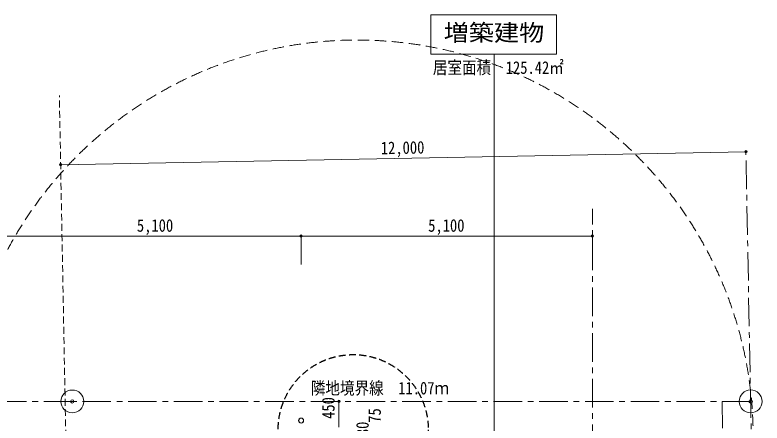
# Model space of a CAD drawing. Units: millimetres at full size; details may follow other scales. Extents: x -443943 to 462275, y -43546 to 79452.
# Drawn here: x 3496 to 16577, y -7341 to -200 of the extents above; entities that cross this region are included whole.
import ezdxf
from ezdxf.enums import TextEntityAlignment as Align

# ---------------------------------------------------------------- set-up
doc = ezdxf.new("R2010")
doc.units = ezdxf.units.MM
doc.header["$LTSCALE"] = 100
doc.header["$PDMODE"] = 32
doc.header["$PDSIZE"] = 40
for name, pattern in [('CHAIN1', [8, 5, -1, 1, -1]), ('DASHED1', [1.8, 1.2, -0.6]), ('DASHED2', [3, 2, -1]), ('DOUBLE_CHAIN1', [8.8, 5, -1, 0.6, -0.6, 0.6, -1])]:
    doc.linetypes.add(name, pattern=pattern)
for name, color, linetype, lineweight in [('4-0_仕上', 7, 'Continuous', 15), ('4-1_通り芯', 4, 'Continuous', 9), ('4-4_寸法', 7, 'Continuous', 15), ('4-B_E-PANL', 1, 'Continuous', 18), ('4-F__', 4, 'Continuous', 9)]:
    doc.layers.add(name, color=color, linetype=linetype, lineweight=lineweight)
doc.styles.add('ＭＳ ゴシック', font='')
doc.styles.get('ＭＳ ゴシック').set_extended_font_data('MS Gothic')

msp = doc.modelspace()

# ---------------------------------------------------------------- linework, layer by layer
at = {"layer": '4-0_仕上', "color": 2}
for radius in [44.5, 41.8]:
    msp.add_circle((8505.8, -7298.6), radius, dxfattribs=at)
at = {"layer": '4-1_通り芯', "linetype": 'CHAIN1'}
msp.add_line((13605.8, -19068.1), (13605.8, -3594.4), dxfattribs=at)
at = {"layer": '4-1_通り芯', "color": 7, "lineweight": 15}
msp.add_line((9167.3, -7413.1), (9167.3, -6962.8), dxfattribs=at)
at = {"layer": '4-1_通り芯', "color": 134, "linetype": 'DASHED2', "lineweight": 5}
msp.add_circle((9485.3, -7575.1), 6935.7, dxfattribs=at)
at = {"layer": '4-1_通り芯', "color": 6, "linetype": 'DASHED1', "lineweight": 30}
msp.add_circle((9418.3, -7457.6), 1314.1, dxfattribs=at)
at = {"layer": '4-1_通り芯', "color": 7}
msp.add_point((9167.3, -6962.8), dxfattribs=at)
at = {"layer": '4-4_寸法'}
for p, q in [((-9794.2, -4069.3), (13605.8, -4069.3)), ((8505.8, -4069.3), (8505.8, -4569.3)), ((13605.8, -4069.3), (13605.8, -4569.3))]:
    msp.add_line(p, q, dxfattribs=at)
for p in [(8505.8, -4069.3), (13605.8, -4069.3)]:
    msp.add_point(p, dxfattribs=at)
at = {"layer": '4-B_E-PANL', "color": 2, "lineweight": 15}
for p, q in [((10775, -889.1), (10775, -200.4)), ((10775, -200.4), (12980, -200.4)), ((12980, -200.4), (12980, -889.1)), ((12980, -889.1), (10775, -889.1)), ((11884.3, -8532.5), (11884.3, -889.1))]:
    msp.add_line(p, q, dxfattribs=at)
at = {"layer": '4-B_E-PANL', "color": 4, "linetype": 'DASHED1', "lineweight": 9}
msp.add_line((4605.2, -19094.7), (4273, -1611), dxfattribs=at)
at = {"layer": '4-B_E-PANL', "color": 7, "lineweight": 15}
msp.add_line((4296, -2821.6), (16293.8, -2593.6), dxfattribs=at)
at = {"layer": '4-B_E-PANL', "linetype": 'DOUBLE_CHAIN1'}
msp.add_line((16036.1, -15348.2), (15876.7, -6962.6), dxfattribs=at)
at = {"layer": '4-B_E-PANL', "color": 7}
for p in [(16293.8, -2593.6), (4296, -2821.6)]:
    msp.add_point(p, dxfattribs=at)
at = {"layer": '4-F__', "linetype": 'CHAIN1'}
for p, q in [((16549.4, -16046.1), (16293.8, -2593.6)), ((4499.7, -6963), (-10673.5, -6963.1)), ((16376.8, -6962.5), (4499.7, -6963))]:
    msp.add_line(p, q, dxfattribs=at)
at = {"layer": '4-F__'}
for centre, radius in [((4499.7, -6963), 200), ((16376.8, -6962.5), 200), ((16376.8, -6962.5), 30), ((4499.7, -6963), 30)]:
    msp.add_circle(centre, radius, dxfattribs=at)

# ---------------------------------------------------------------- texts
at = {"layer": '4-1_通り芯', "color": 7, "style": 'ＭＳ ゴシック', "width": 0.85}
for s, p in [('450', (9158.3, -7268.3)), ('75', (9967.4, -7336.1)), ('180', (9755.5, -7698.1))]:
    msp.add_text(s, height=219.9, rotation=90, dxfattribs=at).set_placement(p, align=Align.BOTTOM_LEFT)
at = {"layer": '4-4_寸法', "style": 'ＭＳ ゴシック', "width": 0.85}
for p in [(5630.8, -4059.3), (10730.8, -4059.3)]:
    msp.add_text('5,100', height=219.9, dxfattribs=at).set_placement(p, align=Align.BOTTOM_LEFT)
at = {"layer": '4-B_E-PANL', "color": 2, "style": 'ＭＳ ゴシック', "width": 1.1}
msp.add_text('増築建物', height=293.3, dxfattribs=at).set_placement((11002.5, -744.7), align=Align.BOTTOM_LEFT)
at = {"layer": '4-B_E-PANL', "color": 7, "style": 'ＭＳ ゴシック', "width": 0.85}
msp.add_text('居室面積\u3000125.42㎡', height=219.9, dxfattribs=at).set_placement((10813.4, -1296.7), align=Align.BOTTOM_LEFT)
msp.add_text('12,000', height=219.9, rotation=1.088, dxfattribs=at).set_placement((9904.8, -2705), align=Align.BOTTOM_LEFT)
at = {"layer": '4-F__', "color": 7, "style": 'ＭＳ ゴシック', "width": 0.85}
msp.add_text('隣地境界線\u300011.07ｍ', height=219.9, rotation=0.002, dxfattribs=at).set_placement((8677, -6905.5), align=Align.BOTTOM_LEFT)

doc.saveas('drawing.dxf')
